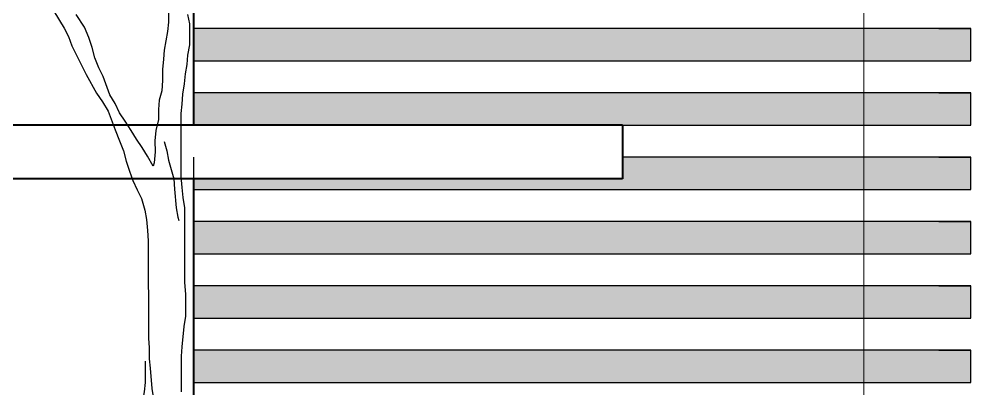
# Model space of a CAD drawing. Header units: millimetres. Extents: x 1564 to 2013, y 216 to 285.
# Drawn here: x 1609.358 to 1613.796, y 223.92 to 225.644 of the extents above; entities that cross this region are included whole.
import ezdxf

# ---------------------------------------------------------------- set-up
doc = ezdxf.new("R2010")
doc.units = ezdxf.units.MM
doc.header["$LTSCALE"] = 10
doc.layers.get('0').update_dxf_attribs({"color": 90})
doc.layers.add('CIEL', color=8, linetype='Continuous')
doc.layers.add('ÁRVORE PRESERVADA', color=252, linetype='Continuous')
for name, color, linetype, lineweight in [('COTA', 90, 'Continuous', 9), ('PN 05', 50, 'Continuous', 40), ('PN 06', 1, 'Continuous', 40)]:
    doc.layers.add(name, color=color, linetype=linetype, lineweight=lineweight)

# ---------------------------------------------------------------- blocks, each defined once
blk = doc.blocks.new('A$C338F7350')
for points in [[(5.3132, 3.949), (5.313, 4.1566), (5.3179, 4.211), (5.3277, 4.3296), (5.3375, 4.3889), (5.3374, 4.5174), (5.3324, 4.5866), (5.332, 5.0216), (5.322, 5.0809), (5.317, 5.1402), (5.312, 5.2044), (5.3117, 5.5702), (5.3166, 5.6245), (5.3215, 5.6838), (5.3313, 5.7432), (5.3362, 5.8025), (5.346, 5.8569), (5.3509, 5.9112), (5.3608, 5.9705), (5.3607, 6.0941), (5.3507, 6.1485)], [(5.1489, 5.2636), (5.1142, 5.3229), (5.0845, 5.3722), (5.0499, 5.4216), (5.0202, 5.471), (4.9856, 5.5254), (4.9509, 5.5748), (4.9261, 5.6291), (4.8964, 5.6785), (4.8568, 5.7872), (4.832, 5.8366), (4.8073, 5.8959), (4.7924, 5.9552), (4.7726, 6.0145), (4.7478, 6.0738), (4.6983, 6.1479)], [(5.237, 6.2324), (5.2371, 6.1039), (5.2322, 6.0495), (5.2125, 5.9407), (5.2076, 5.8864), (5.2027, 5.8271), (5.2028, 5.7628), (5.1979, 5.7035), (5.1831, 5.6491), (5.1782, 5.5947), (5.1783, 5.5354), (5.1635, 5.4712), (5.1586, 5.4119), (5.1587, 5.3476), (5.1538, 5.2833), (5.1489, 5.2636)], [(4.5698, 6.1675), (4.6292, 6.0687), (4.654, 6.0193), (4.6738, 5.965), (4.7579, 5.797), (4.8174, 5.6883), (4.852, 5.6389), (4.8866, 5.5846), (4.9263, 5.4759), (4.9511, 5.4117), (4.9758, 5.3524), (4.9907, 5.2931), (5.0105, 5.2338), (5.0303, 5.1794), (5.0551, 5.1251), (5.0799, 5.0757), (5.0997, 5.0065), (5.1096, 4.9522), (5.1146, 4.8879), (5.1196, 4.8286), (5.1202, 4.2602), (5.1251, 4.2059), (5.1252, 4.1416), (5.1302, 4.0873), (5.1402, 3.9686), (5.1601, 3.85)], [(5.213, 5.407), (5.2279, 5.3526), (5.2378, 5.2983), (5.2676, 5.1895), (5.2726, 5.1302), (5.2826, 5.0215), (5.2925, 4.9672), (5.2975, 4.9474)], [(5.1005, 4.1268), (5.1006, 4.0032), (5.0957, 3.9488), (5.0761, 3.8401), (5.0763, 3.6028), (5.0714, 3.5485), (5.0714, 3.5386)]]:
    blk.add_lwpolyline(points)

msp = doc.modelspace()

# ---------------------------------------------------------------- hatches: boundary and pattern name
at = {"layer": 'CIEL'}
for points in [[(1610.1708, 225.6), (1610.1708, 225.45), (1613.7958, 225.45), (1613.7958, 225.6)], [(1610.1708, 225.3), (1610.1708, 225.15), (1613.7958, 225.15), (1613.7958, 225.3)], [(1610.1708, 224.7), (1610.1708, 224.55), (1613.7958, 224.55), (1613.7958, 224.7)], [(1610.1708, 224.4), (1610.1708, 224.25), (1613.7958, 224.25), (1613.7958, 224.4)], [(1610.1708, 224.1), (1610.1708, 223.95), (1613.7958, 223.95), (1613.7958, 224.1)]]:
    msp.add_hatch(color=256, dxfattribs=at).paths.add_polyline_path(points)
h = msp.add_hatch(color=256, dxfattribs=at)
h.paths.add_polyline_path([(1613.2958, 225), (1613.2958, 224.85), (1613.7958, 224.85), (1613.7958, 225)])
h.paths.add_polyline_path([(1613.1708, 224.85), (1613.2958, 224.85), (1613.2958, 225), (1613.1708, 225)])
h.paths.add_polyline_path([(1612.1708, 225), (1612.1708, 224.9), (1610.1708, 224.9), (1610.1708, 224.85), (1613.1708, 224.85), (1613.1708, 225)])

# ---------------------------------------------------------------- linework, layer by layer
for p, q in [((1613.6458, 225.6), (1613.7958, 225.6)), ((1613.6458, 225.3), (1613.7958, 225.3)), ((1613.6458, 225), (1613.7958, 225)), ((1613.6458, 224.7), (1613.7958, 224.7)), ((1613.6458, 224.4), (1613.7958, 224.4)), ((1613.6458, 224.1), (1613.7958, 224.1))]:
    msp.add_line(p, q, dxfattribs=at)
for points in [[(1610.1708, 225.6), (1610.1708, 225.45), (1613.7958, 225.45), (1613.7958, 225.6)], [(1610.1708, 225.3), (1610.1708, 225.15), (1613.7958, 225.15), (1613.7958, 225.3)], [(1610.1708, 224.7), (1610.1708, 224.55), (1613.7958, 224.55), (1613.7958, 224.7)], [(1610.1708, 224.4), (1610.1708, 224.25), (1613.7958, 224.25), (1613.7958, 224.4)], [(1610.1708, 224.1), (1610.1708, 223.95), (1613.7958, 223.95), (1613.7958, 224.1)]]:
    msp.add_lwpolyline(points, close=True, dxfattribs=at)
msp.add_lwpolyline([(1610.1708, 225), (1610.1708, 224.85), (1613.7958, 224.85), (1613.7958, 225), (1612.1708, 225)], dxfattribs=at)
at = {"layer": 'COTA'}
msp.add_line((1613.2958, 243.95), (1613.2958, 220.7), dxfattribs=at)
at = {"layer": 'PN 05'}
for p, q in [((1610.1708, 230.45), (1610.1708, 225.15)), ((1610.1708, 224.9), (1610.1708, 220.7))]:
    msp.add_line(p, q, dxfattribs=at)
at = {"layer": 'PN 06'}
for p, q in [((1612.1708, 225.15), (1576.7427, 225.15)), ((1612.1708, 225.15), (1612.1708, 224.9)), ((1612.1708, 224.9), (1576.7427, 224.9))]:
    msp.add_line(p, q, dxfattribs=at)

# ---------------------------------------------------------------- block references
at = {"layer": 'ÁRVORE PRESERVADA', "xscale": 0.7999999999999545, "yscale": 0.8000000000001819, "zscale": 0.8}
msp.add_blockref('A$C338F7350', (1605.8648, 220.7475), dxfattribs=at)

doc.saveas('drawing.dxf')
